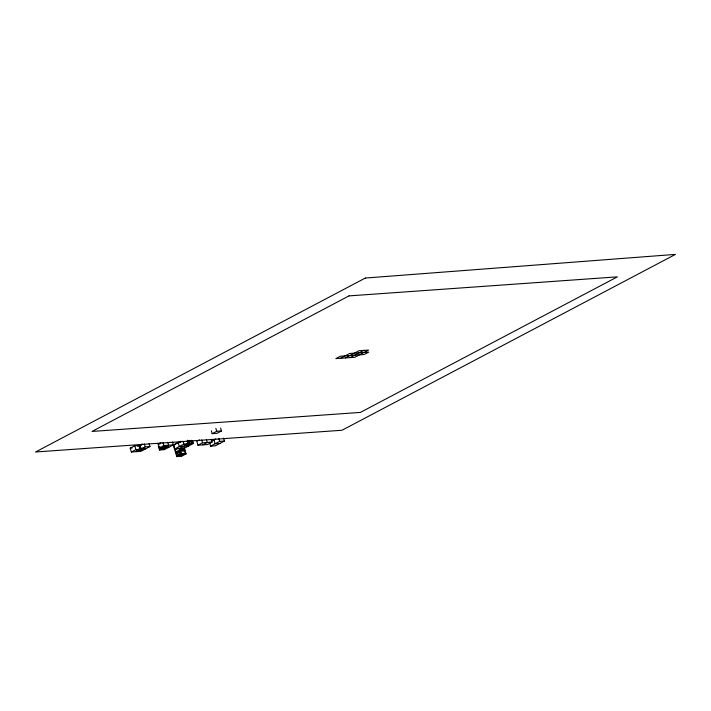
<?xml version="1.0" encoding="UTF-8"?>
<svg xmlns="http://www.w3.org/2000/svg" width="711" height="711" viewBox="0 0 711 711"><rect width="100%" height="100%" fill="white"/><g stroke="black" fill="none" stroke-linecap="round" stroke-linejoin="round"><path stroke-width="1.07" d="M149.106 443.646L149.985 446.535L140.885 451.334L131.375 452.009L130.211 448.161L134.752 445.753L141.409 445.282M137.685 446.384L142.236 443.984M139.747 446.339L140.271 446.064L140.982 448.392L144.537 448.143L139.987 450.543L136.432 450.792L140.982 448.392M131.375 452.009L135.925 449.61L145.435 448.934M139.045 449.165L136.494 450.507L137.045 450.472M136.13 451.672L145.231 446.872L149.985 446.535M168.818 447.272L159.317 447.948L158.144 444.099L160.873 442.66M159.726 446.481L159.104 446.801L159.815 449.139L163.379 448.881L167.929 446.481L164.365 446.739L159.815 449.139M159.317 447.948L163.868 445.548L173.368 444.873L172.489 441.984M159.655 446.481L159.166 446.517L159.877 448.854L163.841 447.015M158.349 446.161L159.513 450.01L168.614 445.21L167.734 442.322M173.368 444.873L164.268 449.672L159.513 450.01M180.914 441.238L173.635 445.077L174.799 448.925L184.309 448.25L193.41 443.451L192.53 440.562M340.622 358.273L349.723 353.474L368.725 352.123L364.174 354.522L340.418 356.211L335.868 358.611L354.878 357.26L368.529 350.061L359.019 350.736L345.368 357.935M190.024 440.456L187.722 440.856L188.655 443.788L179.554 448.588M187.704 441.718L190.264 440.367M187.686 442.002L190.415 440.562M174.799 448.925L183.9 444.126L193.41 443.451M178.043 448.108L175.315 449.548L176.017 451.885L180.567 449.485L184.131 449.228M187.873 443.229L184.407 445.317L187.962 445.059L192.628 442.891L191.81 440.331L187.908 442.402L188.513 442.358L191.917 440.562L187.162 440.9L187.873 443.229L192.512 442.66L191.988 442.935L191.286 440.607M350.123 357.597L363.774 350.399M199.524 439.913L196.796 441.353L197.969 445.21L207.47 444.535L212.02 442.135L211.14 439.247M211.309 430.786L212.189 433.674L216.739 431.275L221.494 430.937L220.614 428.049M176.452 453.12L179.865 451.325L184.62 450.987L185.322 453.316L181.918 455.12L177.163 455.458L176.452 453.12L181.207 452.783M221.494 430.937L216.944 433.337L212.189 433.674M177.163 455.458L180.576 453.654L185.322 453.316M197.969 445.21L202.519 442.811L212.02 442.135M180.692 442.455L177.839 442.66L173.288 445.059L176.799 456.613L181.349 454.213L186.104 453.876L184.051 447.139M202.715 444.873L207.265 442.473L206.394 439.585M176.799 456.613L181.554 456.275L186.104 453.876M211.247 441.335L215.797 438.936M209.425 442.295L210.598 446.153L219.699 441.353L224.445 441.016L223.574 438.127M224.445 441.016L215.344 445.815L210.598 446.153M158.144 444.099L160.046 443.966M139.685 446.348L139.187 446.384L139.898 448.712L140.458 448.677M191.988 442.935L192.628 442.891M139.96 447.263L139.472 445.664M130.211 448.161L132.104 448.019M144.013 448.419L144.653 448.374L140.609 450.214M167.405 446.757L168.036 446.712L163.992 448.561M219.895 443.415L215.149 443.753L213.975 439.896M188.859 445.85L179.35 446.526L178.177 442.677M159.877 448.854L160.428 448.81L160.002 447.397M184.931 450.027L180.185 450.365L175.635 452.765L180.381 452.427L181.554 456.275M215.86 428.386L216.739 431.275M218.819 438.465L219.699 441.353M201.64 439.922L202.519 442.811M188.246 440.58L188.957 442.917M187.446 440.18L187.66 440.864M183.02 441.238L183.9 444.126M180.096 447.93L180.567 449.485M179.599 448.437L181.349 454.213M179.865 451.325L180.576 453.654M174.115 445.415L174.586 446.97M162.988 442.66L163.868 445.548M144.351 443.984L145.231 446.872M139.507 445.424L140.68 449.272M134.752 445.753L135.925 449.61M365.33 278.045L35.55 451.992L342.035 430.244L675.45 254.387L365.33 278.045M348.994 295.9L92.021 431.444L360.397 412.407L617.37 276.855L348.994 295.9"/></g></svg>
